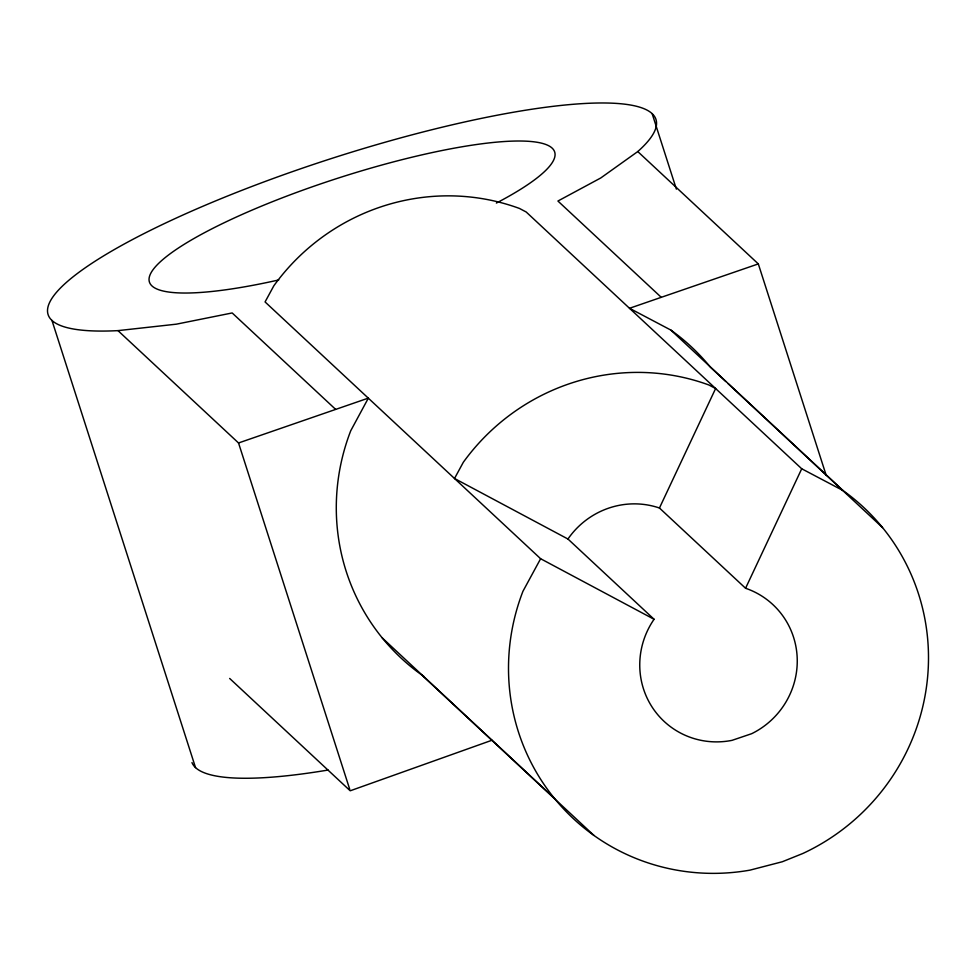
<?xml version="1.0" encoding="UTF-8"?>
<svg xmlns="http://www.w3.org/2000/svg" width="976" height="976" viewBox="0 0 976 976"><rect width="100%" height="100%" fill="white"/><g stroke="black" fill="none" stroke-linecap="round" stroke-linejoin="round"><path stroke-width="1.46" d="M659.447 508.008L715.615 388.533L708.905 384.995A212.805 207.522 -47 0 0 463.307 462.295L454.511 478.484L540.619 558.723L654.066 619.272A79.8 77.824 -47 0 0 652.017 706.929A79.8 77.824 -47 0 0 732.049 740.345L751.666 733.696A79.8 77.824 -47 0 0 797.185 657.714A79.8 77.824 -47 0 0 745.566 588.26L659.447 508.008A79.8 77.824 -47 0 0 567.959 539.02L454.511 478.484L265.069 301.938L273.866 285.748A212.805 207.522 -47 0 1 519.464 208.449L526.174 211.987L801.723 468.773L843.02 490.538A212.805 207.522 -47 0 1 802.687 853.549L782.313 861.747L750.019 870.128A212.805 207.522 -47 0 1 522.941 591.285L540.619 558.723M745.566 588.26L801.723 468.773M758.315 263.91L637.767 151.561L600.777 177.961L557.918 201.032L661.252 297.326L758.315 263.91L826.245 475.495M491.916 740.259L350.213 790.792L229.653 678.442M637.767 151.561A319.201 62 -17.8 0 0 300.376 168.872A319.201 62 -17.8 0 0 117.986 330.632L238.534 442.97L368.367 398.11L350.726 430.782A212.805 207.522 -47 0 0 424.218 676.685M661.252 297.326L629.508 308.282L670.805 330.047L843.02 490.538M117.986 330.632L176.375 324.166L232.178 312.954L335.5 409.249M725.876 381.592L710.321 367.098A212.805 207.522 -47 0 0 670.805 330.047M728.108 383.666L882.548 527.589M567.959 539.02L654.066 619.272M382.25 637.914L554.466 798.405M421.766 674.965L593.981 835.456M652.139 113.643L676.38 189.137M238.534 442.97L349.737 789.34M51.948 320.409L195.529 767.6M328.119 770.04A319.201 62 -17.8 0 1 191.979 762.561M278.746 279.953A212.805 41.309 -17.8 0 1 174.497 250.661A212.805 41.309 -17.8 0 1 473.775 144.912A212.805 41.309 -17.8 0 1 496.369 203.069"/></g></svg>
